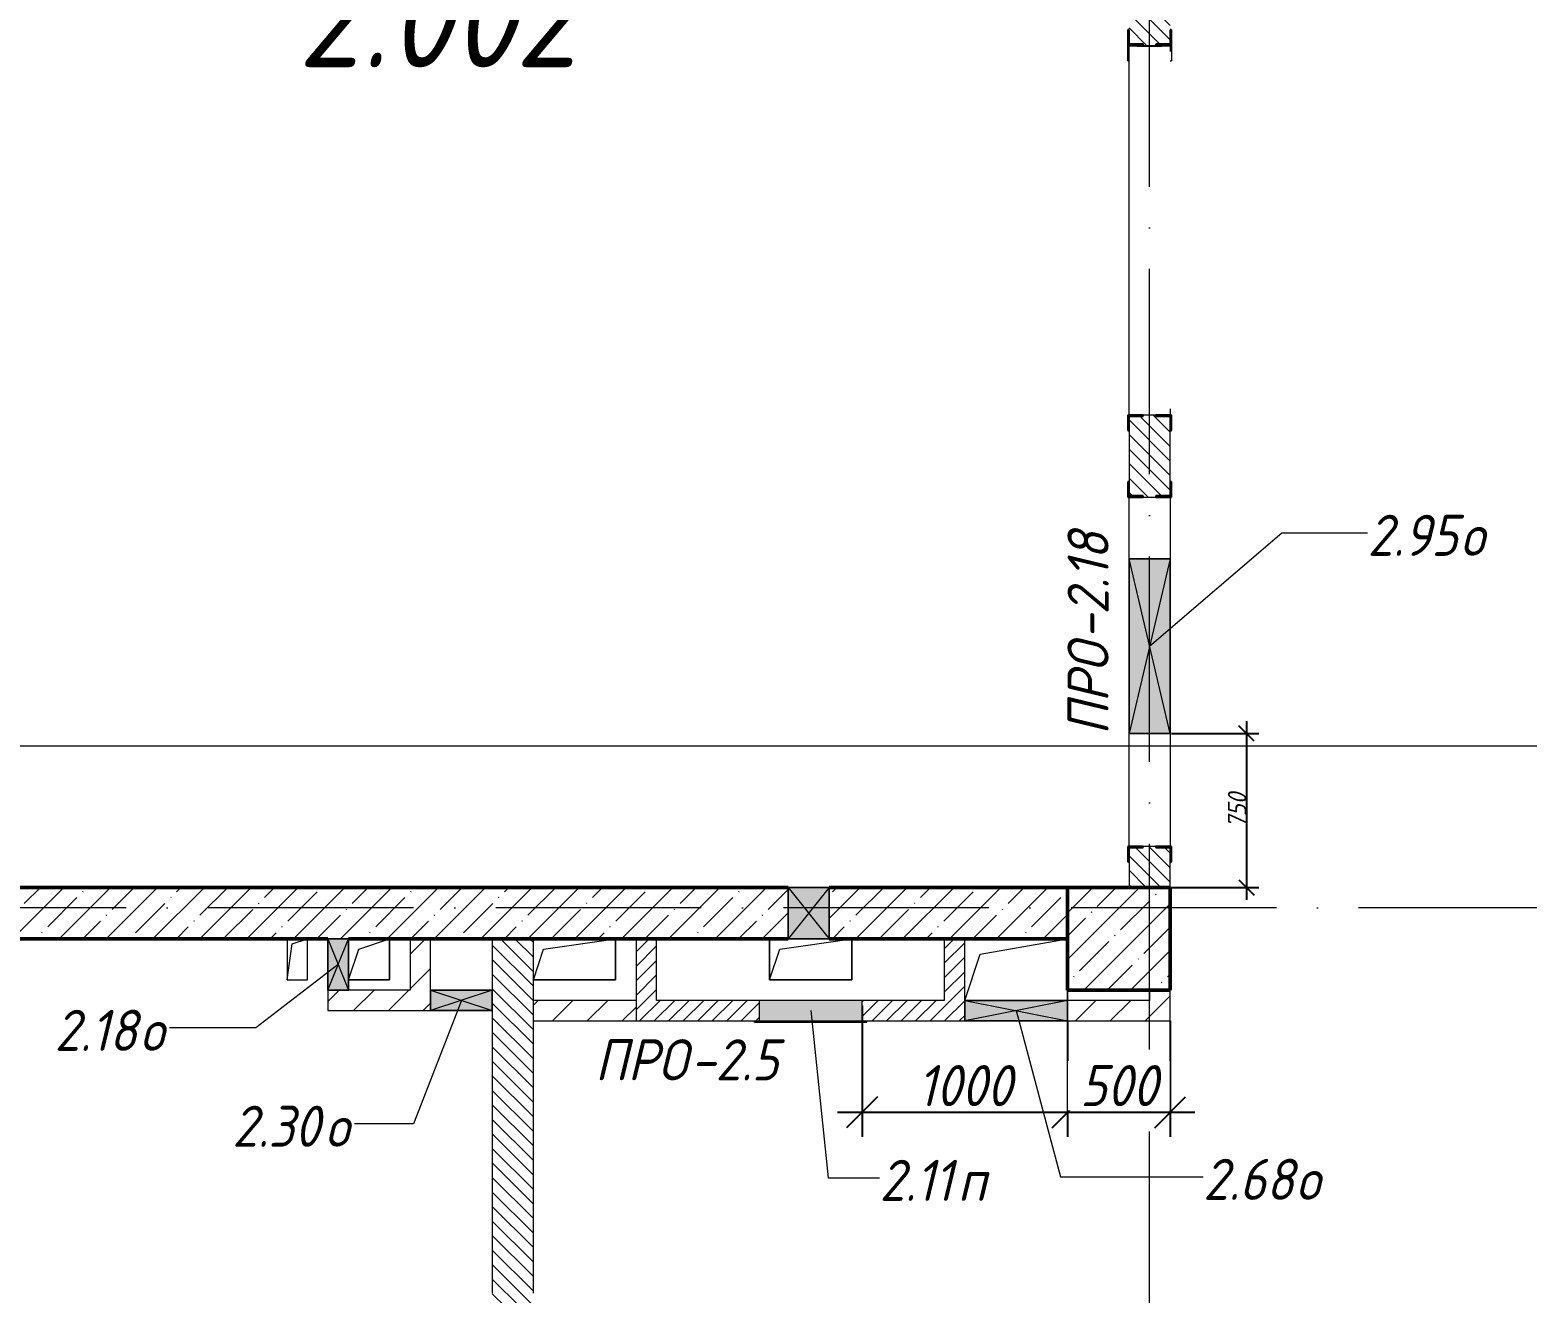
# Model space of a CAD drawing. Header units: millimetres. Extents: x -537608 to 253996, y -217170 to 186033.
# Drawn here: x -184648 to -177360, y 20330 to 26480 of the extents above; entities that cross this region are included whole.
import ezdxf

# ---------------------------------------------------------------- set-up
doc = ezdxf.new("R2010")
doc.units = ezdxf.units.MM
doc.linetypes.add('50_200_ШТРИХ_1Т_ш5_п1_п1_', pattern=[1400, 1000, -200, 0, -200])
for name, color, linetype, lineweight in [('A-____-____-DIMS', 7, 'Continuous', 9), ('A-DETL-GENF-OTLN', 7, 'Continuous', 9), ('A-FLOR-____-OTLN', 7, 'Continuous', 9), ('A-GENM-____-IDEN', 7, 'Continuous', 9), ('A-GENM-____-MCUT', 7, 'Continuous', 25), ('A-GENM-____-OTLN', 7, 'Continuous', 9), ('A-GENM-____-OTLN-1', 7, 'Continuous', 25), ('A-GLAZ-____-IDEN', 7, 'Continuous', 9), ('A-GLAZ-____-OTLN', 7, 'Continuous', 9), ('A-WALL-____-MCUT', 7, 'Continuous', 13), ('A-WALL-____-MCUT-2', 7, 'Continuous', 50), ('A-WALL-____-PATT-1', 7, 'Continuous', 9), ('A-WALL-FNSH-MCUT-1', 7, 'Continuous', 9), ('I-WALL-____-OTLN', 7, 'Continuous', 9), ('S-COLS-____-MCUT', 7, 'Continuous', 50), ('S-COLS-____-OTLN', 7, 'Continuous', 9), ('S-GRID-____-OTLN-1', 7, '50_200_ШТРИХ_1Т_ш5_п1_п1_', 9), ('Марки помещений', 7, 'Continuous', 9)]:
    doc.layers.add(name, color=color, linetype=linetype, lineweight=lineweight)
doc.layers.add('A-GLAZ-____-OTLN-1', color=7, linetype='Continuous', lineweight=9, true_color=0xc0c0c0)
doc.layers.add('G-____-____-SYMB-1', color=9, linetype='Continuous', lineweight=9, true_color=0x808080)
doc.styles.add('ISOCPEUR_I_11', font='isocpeui.ttf', dxfattribs={"width": 0.9, "height": 200})
doc.styles.add('ISOCPEUR_I_2', font='isocpeui.ttf', dxfattribs={"width": 0.9, "height": 140})
doc.styles.add('ISOCPEUR_I_7', font='isocpeui.ttf', dxfattribs={"width": 0.9, "height": 90})
doc.dimstyles.new('ISO-1_8_0_9К_СРЕДНИЙ_Кладочные_2', dxfattribs={"dimscale": 304.8, "dimtxt": 89.638306, "dimasz": 0.246063, "dimexe": 0.19685, "dimexo": 0, "dimgap": 0, "dimtad": 1, "dimdec": 3, "dimrnd": 0.001, "dimdsep": 46, "dimtxsty": 'ISOCPEUR_I_7', "dimblk1": 'OBLIQUE', "dimblk2": 'OBLIQUE', "dimsah": 1, "dimcen": 0.09, "dimdle": 0.19685, "dimazin": 0, "dimtfac": 1, "dimtdec": 4, "dimtix": 1, "dimtmove": 1, "dimatfit": 3, "dimfxl": 1, "dimtvp": 1, "dimtolj": 1, "dimtzin": 0, "dimarcsym": 2})
doc.dimstyles.new('ISO-2_0_0_9К_СРЕДНИЙ__непрозрачный_', dxfattribs={"dimscale": 304.8, "dimtxt": 199.196235, "dimasz": 0.492126, "dimexe": 0.393701, "dimexo": 0, "dimgap": 0.098425, "dimtad": 1, "dimdec": 0, "dimzin": 0, "dimdsep": 46, "dimtxsty": 'ISOCPEUR_I_11', "dimblk1": 'OBLIQUE', "dimblk2": 'OBLIQUE', "dimsah": 1, "dimcen": 0.09, "dimdle": 0.393701, "dimazin": 0, "dimtfac": 1, "dimtdec": 4, "dimtix": 1, "dimtmove": 0, "dimatfit": 3, "dimfxl": 1, "dimtvp": 1, "dimtfill": 1, "dimtolj": 1, "dimtzin": 0, "dimarcsym": 2})
pattern_1 = [(135, (-184647.673, -45376.493), (-35.35534, -35.35534), [])]
pattern_2 = [(45, (-184647.673, -45376.493), (-35.35534, 35.35534), [])]
pattern_3 = [(45, (-184647.67, -45376.49), (-84.85281, 84.85281), [])]

# ---------------------------------------------------------------- blocks, each defined once
blk = doc.blocks.new('Фахверк_СКБ_Уголок - 200_3960-28268576-АР1_План отверстий 2 этажа в осях 1-64_Ю-ЯЯ')
at = {"layer": 'A-GENM-____-MCUT'}
for p, q in [((200, 156), (125, 156)), ((125, 156), (125, 81)), ((131, 81), (131, 150)), ((131, 150), (200, 150)), ((200, 150), (200, 156)), ((125, 81), (131, 81)), ((131, 19), (125, 19)), ((125, 19), (125, -56)), ((131, -50), (131, 19)), ((125, -56), (200, -56)), ((200, -50), (131, -50)), ((200, -56), (200, -50))]:
    blk.add_line(p, q, dxfattribs=at)
blk = doc.blocks.new('BSC_Колонна _Прямоугольная - 500х500-V23-АР1_План отверстий 2 этажа в осях 1-64_Ю-ЯЯ')
at = {"layer": 'S-COLS-____-OTLN'}
h = blk.add_hatch(dxfattribs=at)
h.set_pattern_fill('FP_32', color=256, style=0, pattern_type=2)
h.set_pattern_definition([(45, (-5300, -67431.04), (-114.04925, 114.04925), []), (45, (-5185.95, -67431.04), (-114.04925, 114.04925), [201.613, -40.323, 3.353, -36.97])])
h.paths.add_polyline_path([(-250, -250), (250, -250), (250, 250), (-250, 250)], flags=0)
at = {"layer": 'S-COLS-____-MCUT'}
for p, q in [((250, 250), (-250, 250)), ((-250, 250), (-250, -250)), ((250, -250), (250, 250)), ((-250, -250), (250, -250))]:
    blk.add_line(p, q, dxfattribs=at)
blk = doc.blocks.new('Фахверк_СКБ_Уголок - 200_3960_зеркало-28268689-АР1_План отверстий 2 этажа в осях 1-64_Ю-ЯЯ')
at = {"layer": 'A-GENM-____-MCUT'}
for p, q in [((200, 156), (125, 156)), ((125, 156), (125, 81)), ((131, 81), (131, 150)), ((131, 150), (200, 150)), ((200, 150), (200, 156)), ((125, 81), (131, 81)), ((131, 19), (125, 19)), ((125, 19), (125, -56)), ((131, -50), (131, 19)), ((125, -56), (200, -56)), ((200, -50), (131, -50)), ((200, -56), (200, -50))]:
    blk.add_line(p, q, dxfattribs=at)
blk = doc.blocks.new('154_Стойка_СКБ_Уголок - СМ-2480_200-28346303-АР1_План отверстий 2 этажа в осях 1-64_Ю-ЯЯ')
at = {"layer": 'A-GENM-____-MCUT'}
for p, q in [((125, 156), (125, 81)), ((200, 156), (125, 156)), ((131, 81), (131, 150)), ((131, 150), (200, 150)), ((200, 150), (200, 156)), ((125, 81), (131, 81)), ((131, 19), (125, 19)), ((125, 19), (125, -56)), ((131, -50), (131, 19)), ((125, -56), (200, -56)), ((200, -50), (131, -50)), ((200, -56), (200, -50))]:
    blk.add_line(p, q, dxfattribs=at)
blk = doc.blocks.new('Стойка_Влож_Полоса боковая - Полоса-V150-АР1_План отверстий 2 этажа в осях 1-64_Ю-ЯЯ')
at = {"layer": 'A-GENM-____-OTLN'}
for p, q in [((-5, 60), (0, 60)), ((-5, -60), (-5, 60)), ((0, 31), (0, -31)), ((0, -60), (-5, -60))]:
    blk.add_line(p, q, dxfattribs=at)
blk = doc.blocks.new('Стойка_Влож_Уголок_Опорный - Уголок-28213941-АР1_План отверстий 2 этажа в осях 1-64_Ю-ЯЯ')
at = {"layer": 'A-GENM-____-OTLN'}
for p, q in [((-212, -6), (-212, 0)), ((0, 0), (0, -6)), ((-212, -75), (-212, -6)), ((-212, -6), (-206, -6)), ((-6, -6), (0, -6)), ((0, -6), (0, -75)), ((-212, -75), (-206, -75)), ((-6, -75), (0, -75))]:
    blk.add_line(p, q, dxfattribs=at)
blk = doc.blocks.new('AR_Отверстие прямоугольное _в плите_ - AR_Отверстие прямоугольное _в плите_-V166-АР1_План отверстий 2 этажа в осях 1-64_Ю-ЯЯ')
at = {"layer": 'A-GENM-____-OTLN'}
for p, q in [((-50, 100), (-50, -100)), ((-50, -100), (-25, 75)), ((-25, 75), (50, 100)), ((50, -100), (50, 100)), ((-50, -100), (50, -100))]:
    blk.add_line(p, q, dxfattribs=at)
blk = doc.blocks.new('AR_Отверстие прямоугольное _в плите_ - AR_Отверстие прямоугольное _в плите_-V187-АР1_План отверстий 2 этажа в осях 1-64_Ю-ЯЯ')
at = {"layer": 'A-GENM-____-OTLN'}
for p, q in [((250, 150), (-250, 150)), ((-175, 75), (250, 150)), ((-249.9, -149.7), (-175, 75)), ((250, -149.7), (250, -99.7))]:
    blk.add_line(p, q, dxfattribs=at)
blk = doc.blocks.new('AR_Отверстие прямоугольное _в плите_ - AR_Отверстие прямоугольное _в плите_-V192-АР1_План отверстий 2 этажа в осях 1-64_Ю-ЯЯ')
at = {"layer": 'A-GENM-____-OTLN'}
for p, q in [((-50, 50), (100, 100)), ((100, -100), (100, 100)), ((-100, -100), (-50, 50)), ((-100, -100), (100, -100))]:
    blk.add_line(p, q, dxfattribs=at)
blk = doc.blocks.new('AR_Отверстие прямоугольное _в плите_ - AR_Отверстие прямоугольное _в плите_-30459223-АР1_План отверстий 2 этажа в осях 1-64_Ю-ЯЯ')
at = {"layer": 'A-GENM-____-OTLN'}
for p, q in [((-150, 50), (200, 100)), ((200, -100), (200, 100)), ((-200, -100), (-150, 50)), ((-200, -100), (200, -100))]:
    blk.add_line(p, q, dxfattribs=at)
blk = doc.blocks.new('AR_Отверстие прямоугольное _в плите_ - AR_Отверстие прямоугольное _в плите_-V202-АР1_План отверстий 2 этажа в осях 1-64_Ю-ЯЯ')
at = {"layer": 'A-GENM-____-OTLN'}
for p, q in [((-200, 100), (-200, -100)), ((-150, 50), (200, 100)), ((200, -100), (200, 100)), ((-200, -100), (-150, 50)), ((-200, -100), (200, -100))]:
    blk.add_line(p, q, dxfattribs=at)
blk = doc.blocks.new('AR_Отверстие прямоугольное _в стене_ - AR_Отверстие прямоугольное _в стене__ВК-32405659-АР1_План отверстий 2 этажа в осях 1-64_Ю-ЯЯ')
at = {"layer": 'A-GLAZ-____-OTLN-1'}
blk.add_hatch(color=256, dxfattribs=at).paths.add_polyline_path([(100, -125), (100, 125), (-100, 125), (-100, -125)], flags=0)
at = {"layer": 'A-DETL-GENF-OTLN'}
for p, q in [((-100, -125), (-100, 125)), ((-100, 125), (100, 125)), ((100, 125), (-100, -125)), ((-100, 125), (100, -125)), ((100, 125), (-100, 125)), ((-100, 125), (-100, -125)), ((100, 125), (100, -125)), ((100, -125), (100, 125)), ((100, -125), (-100, -125)), ((-100, -125), (100, -125))]:
    blk.add_line(p, q, dxfattribs=at)
blk = doc.blocks.new('AR_Отверстие Ниша - Лючок-32406216-АР1_План отверстий 2 этажа в осях 1-64_Ю-ЯЯ')
at = {"layer": 'A-GLAZ-____-OTLN'}
blk.add_hatch(color=256, dxfattribs=at).paths.add_polyline_path([(250, -50), (250, 50), (-250, 50), (-250, -50)], flags=0)
for p, q in [((250, 50), (-250, 50)), ((-250, 50), (-250, -50)), ((250, -50), (250, 50)), ((-250, -50), (250, -50))]:
    blk.add_line(p, q, dxfattribs=at)
blk = doc.blocks.new('Л_Общий_Лючок - Лючок-29683801-АР1_План отверстий 2 этажа в осях 1-64_Ю-ЯЯ')
at = {"layer": 'A-GLAZ-____-OTLN-1'}
blk.add_hatch(color=256, dxfattribs=at).paths.add_polyline_path([(-24, 0), (524, 0), (524, 6), (-24, 6)], flags=0)
at = {"layer": 'A-GLAZ-____-OTLN'}
for p, q in [((524, 6), (-24, 6)), ((-24, 6), (-24, 0)), ((524, 6), (524, 0))]:
    blk.add_line(p, q, dxfattribs=at)
blk = doc.blocks.new('AR_Отверстие прямоугольное _в стене__БезПР - AR_Отверстие прямоугольное _в стене__БезПР-36788609-АР1_План отверстий 2 этажа в осях 1-64_Ю-ЯЯ')
at = {"layer": 'A-GLAZ-____-OTLN'}
blk.add_hatch(color=256, dxfattribs=at).paths.add_polyline_path([(-125, -50), (125, -50), (125, 50), (-125, 50)], flags=0)
at = {"layer": 'A-DETL-GENF-OTLN'}
for p, q in [((-125, -50), (-125, 50)), ((-125, 50), (125, 50)), ((125, 50), (-125, -50)), ((-125, 50), (125, -50)), ((125, 50), (-125, 50)), ((-125, 50), (-125, -50)), ((125, 50), (125, -50)), ((125, -50), (125, 50)), ((125, -50), (-125, -50)), ((-125, -50), (125, -50))]:
    blk.add_line(p, q, dxfattribs=at)
blk = doc.blocks.new('AR_Отверстие прямоугольное _в стене__БезПР - AR_Отверстие прямоугольное _в стене__БезПР-36428157-АР1_План отверстий 2 этажа в осях 1-64_Ю-ЯЯ')
at = {"layer": 'A-GLAZ-____-OTLN'}
blk.add_hatch(color=256, dxfattribs=at).paths.add_polyline_path([(150, -50), (150, 50), (-150, 50), (-150, -50)], flags=0)
at = {"layer": 'A-DETL-GENF-OTLN'}
for p, q in [((-150, -50), (-150, 50)), ((-150, 50), (150, 50)), ((150, 50), (-150, -50)), ((-150, 50), (150, -50)), ((150, 50), (-150, 50)), ((-150, 50), (-150, -50)), ((150, 50), (150, -50)), ((150, -50), (150, 50)), ((150, -50), (-150, -50)), ((-150, -50), (150, -50))]:
    blk.add_line(p, q, dxfattribs=at)
at = {"layer": 'A-GLAZ-____-OTLN'}
blk.add_line((150, 50), (-150, 50), dxfattribs=at)
blk = doc.blocks.new('AR_Отверстие прямоугольное _в стене_ - AR_Отверстие прямоугольное _в стене__ОВ-36798040-АР1_План отверстий 2 этажа в осях 1-64_Ю-ЯЯ')
at = {"layer": 'A-GLAZ-____-OTLN'}
blk.add_hatch(color=256, dxfattribs=at).paths.add_polyline_path([(425, -100), (425, 100), (-425, 100), (-425, -100)], flags=0)
at = {"layer": 'A-DETL-GENF-OTLN'}
for p, q in [((-425, -100), (-425, 100)), ((-425, 100), (425, 100)), ((425, 100), (-425, -100)), ((-425, 100), (425, -100)), ((425, 100), (-425, 100)), ((-425, 100), (-425, -100)), ((425, 100), (425, -100)), ((425, -100), (425, 100)), ((425, -100), (-425, -100)), ((-425, -100), (425, -100))]:
    blk.add_line(p, q, dxfattribs=at)
blk = doc.blocks.new('AR_Отверстие прямоугольное _в стене__БезПР - AR_Отверстие прямоугольное _в стене__БезПР-36788837-АР1_План отверстий 2 этажа в осях 1-64_Ю-ЯЯ')
at = {"layer": 'A-GLAZ-____-OTLN'}
blk.add_hatch(color=256, dxfattribs=at).paths.add_polyline_path([(250, -50), (250, 50), (-250, 50), (-250, -50)], flags=0)
at = {"layer": 'A-DETL-GENF-OTLN'}
for p, q in [((-250, -50), (-250, 50)), ((-250, 50), (250, 50)), ((250, 50), (-250, -50)), ((-250, 50), (250, -50)), ((250, 50), (-250, 50)), ((-250, 50), (-250, -50)), ((250, 50), (250, -50)), ((250, -50), (250, 50)), ((250, -50), (-250, -50)), ((-250, -50), (250, -50))]:
    blk.add_line(p, q, dxfattribs=at)
at = {"layer": 'A-GLAZ-____-OTLN'}
blk.add_line((250, 50), (-250, 50), dxfattribs=at)
blk = doc.blocks.new('_Oblique')
at = {"color": 0, "linetype": 'ByBlock', "lineweight": -2}
blk.add_line((-0.5, -0.5), (0.5, 0.5), dxfattribs=at)
blk = doc.blocks.new('*D2318')
at = {"layer": 'A-____-____-DIMS', "color": 0, "lineweight": -2, "transparency": 16777216}
for p, q in [((-180597.7, 21729.2), (-180597.7, 21089.7)), ((-179597.7, 21654.5), (-179597.7, 21089.7)), ((-180717.7, 21209.7), (-179477.7, 21209.7))]:
    blk.add_line(p, q, dxfattribs=at)
at = {"layer": 'Defpoints', "color": 0, "transparency": 16777216}
for p in [(-180597.7, 21729.2), (-179597.7, 21654.5), (-179597.7, 21209.7)]:
    blk.add_point(p, dxfattribs=at)
at = {"layer": 'A-____-____-DIMS', "color": 0, "lineweight": -2, "transparency": 16777216, "xscale": 150, "yscale": 150, "zscale": 150, "rotation": 180}
blk.add_blockref('_Oblique', (-180597.7, 21209.7), dxfattribs=at)
at = {"layer": 'A-____-____-DIMS', "color": 0, "lineweight": -2, "transparency": 16777216, "xscale": 150, "yscale": 150, "zscale": 150}
blk.add_blockref('_Oblique', (-179597.7, 21209.7), dxfattribs=at)
at = {"layer": 'A-____-____-DIMS', "color": 0, "transparency": 16777216, "insert": (-180097.7, 21339.7), "char_height": 200, "width": 560.814, "attachment_point": 5, "style": 'ISOCPEUR_I_11', "bg_fill": 3, "box_fill_scale": 1.1, "bg_fill_color": 256, "bg_fill_true_color": 13158600, "bg_fill_transparency": 0}
blk.add_mtext('\\A1;1000', dxfattribs=at)
blk = doc.blocks.new('*D2319')
at = {"layer": 'A-____-____-DIMS', "color": 0, "lineweight": -2, "transparency": 16777216}
for p, q in [((-179597.7, 21654.5), (-179597.7, 21089.7)), ((-179097.7, 21654.5), (-179097.7, 21089.7)), ((-179717.7, 21209.7), (-178977.7, 21209.7))]:
    blk.add_line(p, q, dxfattribs=at)
at = {"layer": 'Defpoints', "color": 0, "transparency": 16777216}
for p in [(-179597.7, 21654.5), (-179097.7, 21654.5)]:
    blk.add_point(p, dxfattribs=at)
at = {"layer": 'A-____-____-DIMS', "color": 0, "lineweight": -2, "transparency": 16777216, "xscale": 150, "yscale": 150, "zscale": 150, "rotation": 180}
blk.add_blockref('_Oblique', (-179597.7, 21209.7), dxfattribs=at)
at = {"layer": 'A-____-____-DIMS', "color": 0, "lineweight": -2, "transparency": 16777216, "xscale": 150, "yscale": 150, "zscale": 150}
blk.add_blockref('_Oblique', (-179097.7, 21209.7), dxfattribs=at)
at = {"layer": 'A-____-____-DIMS', "color": 0, "transparency": 16777216, "insert": (-179347.7, 21339.7), "char_height": 200, "width": 455.087, "attachment_point": 5, "style": 'ISOCPEUR_I_11', "bg_fill": 3, "box_fill_scale": 1.1, "bg_fill_color": 256, "bg_fill_true_color": 13158600, "bg_fill_transparency": 0}
blk.add_mtext('\\A1;500', dxfattribs=at)
at = {"layer": 'Defpoints', "color": 0, "transparency": 16777216}
blk.add_point((-179097.7, 21209.7), dxfattribs=at)
blk = doc.blocks.new('*D2356')
at = {"layer": 'A-____-____-DIMS', "color": 0, "lineweight": -2, "transparency": 16777216}
for p, q in [((-178725.8, 23114.5), (-178725.8, 22244.5)), ((-179091.7, 23054.5), (-178665.8, 23054.5)), ((-179097.7, 22304.5), (-178665.8, 22304.5))]:
    blk.add_line(p, q, dxfattribs=at)
at = {"layer": 'Defpoints', "color": 0, "transparency": 16777216}
for p in [(-179091.7, 23054.5), (-179097.7, 22304.5), (-178725.8, 22304.5)]:
    blk.add_point(p, dxfattribs=at)
at = {"layer": 'A-____-____-DIMS', "color": 0, "lineweight": -2, "transparency": 16777216, "xscale": 75, "yscale": 75, "zscale": 75}
for p, rotation in [((-178725.8, 23054.5), 90), ((-178725.8, 22304.5), 270)]:
    blk.add_blockref('_Oblique', p, dxfattribs=dict(at, rotation=rotation))
at = {"layer": 'A-____-____-DIMS', "color": 0, "transparency": 16777216, "insert": (-178771.4, 22679.5), "char_height": 90, "width": 409.578, "attachment_point": 5, "rotation": 90, "style": 'ISOCPEUR_I_7'}
blk.add_mtext('\\A1;750', dxfattribs=at)

msp = doc.modelspace()

# ---------------------------------------------------------------- hatches: boundary and pattern name
at = {"layer": 'A-WALL-____-PATT-1'}
h = msp.add_hatch(dxfattribs=at)
h.set_pattern_fill('FP_6', color=256, style=0, pattern_type=2)
h.set_pattern_definition(pattern_1)
h.paths.add_polyline_path([(-179097.6725, 22304.5485), (-179097.6725, 22498.5485), (-179166.6725, 22498.5485), (-179166.6725, 22504.5485), (-179228.6725, 22504.5485), (-179228.6725, 22498.5485), (-179297.6725, 22498.5485), (-179297.6725, 22304.5485), (-179103.6725, 22304.5485)], flags=0)
h.paths.add_polyline_path([(-179228.6725, 24204.5485), (-179166.6725, 24204.5485), (-179166.6725, 24210.5485), (-179097.6725, 24210.5485), (-179097.6725, 24598.5485), (-179166.6725, 24598.5485), (-179166.6725, 24604.5485), (-179228.6725, 24604.5485), (-179228.6725, 24598.5485), (-179297.6725, 24598.5485), (-179297.6725, 24210.5485), (-179228.6725, 24210.5485)], flags=0)
h.paths.add_polyline_path([(-179166.6725, 26404.5485), (-179166.6725, 26410.5485), (-179097.6725, 26410.5485), (-179097.6725, 27654.5485), (-179297.6725, 27654.5485), (-179297.6725, 26410.5485), (-179228.6725, 26410.5485), (-179228.6725, 26404.5485)], flags=0)
h = msp.add_hatch(dxfattribs=at)
h.set_pattern_fill('FP_13', color=256, style=0, pattern_type=2)
h.set_pattern_definition([(45, (-184647.67, -45376.5), (-114.04925, 114.04925), []), (45, (-184533.62, -45376.5), (-114.04925, 114.04925), [201.612, -40.322, 3.353, -36.97])])
h.paths.add_polyline_path([(-179597.6725, 22054.5485), (-179597.6725, 22304.5485), (-180757.6725, 22304.5485), (-180757.6725, 22054.5485)], flags=0)
h.paths.add_polyline_path([(-180957.6725, 22054.5485), (-180957.6725, 22304.5485), (-186597.6725, 22304.5485), (-186597.6725, 22054.5485), (-181127.8523, 22054.5485)], flags=0)
h = msp.add_hatch(dxfattribs=at)
h.set_pattern_fill('FP_4', color=256, style=0, pattern_type=2)
h.set_pattern_definition(pattern_3)
h.paths.add_polyline_path([(-182697.6725, 21804.5485), (-182697.6725, 22054.5485), (-182797.6725, 22054.5485), (-182797.6725, 21804.5485)], flags=0)
h = msp.add_hatch(dxfattribs=at)
h.set_pattern_fill('FP_6', color=256, style=0, pattern_type=2)
h.set_pattern_definition(pattern_1)
h.paths.add_polyline_path([(-182197.6725, 16654.5485), (-182197.6725, 19098.5485), (-182266.6725, 19098.5485), (-182266.6725, 19104.5485), (-182328.6725, 19104.5485), (-182328.6725, 19098.5485), (-182397.6725, 19098.5485), (-182397.6725, 16654.5485)], flags=0)
h.paths.add_polyline_path([(-182266.6725, 20254.5485), (-182266.6725, 20260.5485), (-182197.6725, 20260.5485), (-182197.6725, 22054.5485), (-182397.6725, 22054.5485), (-182397.6725, 20260.5485), (-182328.6725, 20260.5485), (-182328.6725, 20254.5485)], flags=0)
h = msp.add_hatch(dxfattribs=at)
h.set_pattern_fill('FP_5', color=256, style=0, pattern_type=2)
h.set_pattern_definition(pattern_2)
h.paths.add_polyline_path([(-181597.6725, 21754.5485), (-181597.6725, 22054.5485), (-181697.6725, 22054.5485), (-181697.6725, 21754.5485)], flags=0)
h = msp.add_hatch(dxfattribs=at)
h.set_pattern_fill('FP_5', color=256, style=0, pattern_type=2)
h.set_pattern_definition(pattern_2)
h.paths.add_polyline_path([(-180097.6725, 21754.5485), (-180097.6725, 22054.5485), (-180197.6725, 22054.5485), (-180197.6725, 21754.5485)], flags=0)
h = msp.add_hatch(dxfattribs=at)
h.set_pattern_fill('FP_4', color=256, style=0, pattern_type=2)
h.set_pattern_definition(pattern_3)
h.paths.add_polyline_path([(-183097.6725, 21704.5485), (-183097.6725, 21804.5485), (-183197.6725, 21804.5485), (-183197.6725, 21704.5485)], flags=0)
h = msp.add_hatch(dxfattribs=at)
h.set_pattern_fill('FP_4', color=256, style=0, pattern_type=2)
h.set_pattern_definition(pattern_3)
h.paths.add_polyline_path([(-182697.6725, 21704.5485), (-182697.6725, 21804.5485), (-183097.6725, 21804.5485), (-183097.6725, 21704.5485), (-182895.353, 21704.5485)], flags=0)
h = msp.add_hatch(dxfattribs=at)
h.set_pattern_fill('FP_4', color=256, style=0, pattern_type=2)
h.set_pattern_definition(pattern_3)
h.paths.add_polyline_path([(-179097.6725, 21654.5485), (-179097.6725, 21804.5485), (-179197.6725, 21804.5485), (-179197.6725, 21654.5485)], flags=0)
h = msp.add_hatch(dxfattribs=at)
h.set_pattern_fill('FP_4', color=256, style=0, pattern_type=2)
h.set_pattern_definition(pattern_3)
h.paths.add_polyline_path([(-181697.6725, 21654.5485), (-181697.6725, 21754.5485), (-182197.6725, 21754.5485), (-182197.6725, 21654.5485)], flags=0)
h = msp.add_hatch(dxfattribs=at)
h.set_pattern_fill('FP_5', color=256, style=0, pattern_type=2)
h.set_pattern_definition(pattern_2)
h.paths.add_polyline_path([(-181127.8523, 21654.5485), (-181097.6725, 21654.5485), (-181097.6725, 21754.5485), (-181697.6725, 21754.5485), (-181697.6725, 21654.5485)], flags=0)
h.paths.add_polyline_path([(-180597.6725, 21654.5485), (-180097.6725, 21654.5485), (-180097.6725, 21754.5485), (-180597.6725, 21754.5485), (-180597.6725, 21687.8818)], flags=0)
h = msp.add_hatch(dxfattribs=at)
h.set_pattern_fill('FP_4', color=256, style=0, pattern_type=2)
h.set_pattern_definition(pattern_3)
h.paths.add_polyline_path([(-179597.6725, 21654.5485), (-179197.6725, 21654.5485), (-179197.6725, 21754.5485), (-179597.6725, 21754.5485)], flags=0)

# ---------------------------------------------------------------- linework, layer by layer
at = {"layer": 'A-FLOR-____-OTLN'}
for p, q in [((-182897.6725, 22054.5485), (-182897.6725, 21854.5485)), ((-181797.6725, 22054.5485), (-181797.6725, 21854.5485)), ((-181047.6725, 21854.5485), (-181047.6725, 22054.5485)), ((-180647.6725, 22054.5485), (-180647.6725, 21854.5485)), ((-180097.6725, 22054.201), (-179597.6725, 22054.201)), ((-182897.6725, 21854.5485), (-183097.6725, 21854.5485)), ((-181797.6725, 21854.5485), (-182197.6725, 21854.5485)), ((-180647.6725, 21854.5485), (-181047.6725, 21854.5485)), ((-179597.6725, 21804.5485), (-179597.6725, 21754.5485))]:
    msp.add_line(p, q, dxfattribs=at)
at = {"layer": 'A-GLAZ-____-IDEN'}
for p, q in [((-179197.6725, 23479.5485), (-178553.9077, 24031.3201)), ((-178553.9077, 24031.3201), (-178136.493, 24031.3201)), ((-183147.6725, 21929.5485), (-183548.4325, 21621.0435)), ((-182547.6725, 21754.5485), (-182780.8356, 21154.0923)), ((-180847.6725, 21704.5485), (-180762.4284, 20890.7669)), ((-183548.4325, 21621.0435), (-183969.2996, 21621.0435)), ((-182780.8356, 21154.0923), (-183068.0555, 21154.0923)), ((-180762.4284, 20890.7669), (-180512.482, 20890.7669)), ((-179630.7748, 20895.665), (-178937.0872, 20895.665))]:
    msp.add_line(p, q, dxfattribs=at)
at = {"layer": 'A-WALL-____-MCUT'}
for p, q in [((-179166.6725, 24604.5485), (-179228.6725, 24604.5485)), ((-179297.6725, 24529.5485), (-179297.6725, 24279.5485)), ((-179097.6725, 24279.5485), (-179097.6725, 24529.5485)), ((-179228.6725, 24204.5485), (-179166.6725, 24204.5485)), ((-179166.6725, 22504.5485), (-179228.6725, 22504.5485)), ((-179297.6725, 22429.5485), (-179297.6725, 22304.5485)), ((-179097.6725, 22304.5485), (-179097.6725, 22429.5485)), ((-182397.6725, 22054.5485), (-182397.6725, 21804.5485)), ((-182197.6725, 20329.5485), (-182197.6725, 22054.5485)), ((-182397.6725, 21704.5485), (-182397.6725, 20329.5485))]:
    msp.add_line(p, q, dxfattribs=at)
at = {"layer": 'A-WALL-____-MCUT-2'}
for p, q in [((-180957.6725, 22304.5485), (-186597.6725, 22304.5485)), ((-179597.6725, 22304.5485), (-180757.6725, 22304.5485)), ((-186597.6725, 22054.5485), (-183197.6725, 22054.5485)), ((-183097.6725, 22054.5485), (-180957.6725, 22054.5485)), ((-180757.6725, 22054.5485), (-179597.6725, 22054.5485))]:
    msp.add_line(p, q, dxfattribs=at)
at = {"layer": 'A-WALL-FNSH-MCUT-1'}
for p, q in [((-182797.6725, 22054.5485), (-182797.6725, 21804.5485)), ((-182697.6725, 21804.5485), (-182697.6725, 22054.5485)), ((-181697.6725, 22054.5485), (-181697.6725, 21654.5485)), ((-181597.6725, 21754.5485), (-181597.6725, 22054.5485)), ((-180197.6725, 22054.5485), (-180197.6725, 21754.5485)), ((-180097.6725, 21754.5485), (-180097.6725, 22054.5485)), ((-183197.6725, 21804.5485), (-183197.6725, 21704.5485)), ((-182797.6725, 21804.5485), (-183097.6725, 21804.5485)), ((-179197.6725, 21804.5485), (-179197.6725, 21754.5485)), ((-179097.6725, 21654.5485), (-179097.6725, 21804.5485)), ((-181697.6725, 21754.5485), (-182197.6725, 21754.5485)), ((-181097.6725, 21754.5485), (-181597.6725, 21754.5485)), ((-180197.6725, 21754.5485), (-180597.6725, 21754.5485)), ((-179197.6725, 21754.5485), (-179597.6725, 21754.5485)), ((-183197.6725, 21704.5485), (-182697.6725, 21704.5485)), ((-182197.6725, 21654.5485), (-181097.6725, 21654.5485)), ((-180597.6725, 21654.5485), (-180097.6725, 21654.5485)), ((-179597.6725, 21654.5485), (-179097.6725, 21654.5485))]:
    msp.add_line(p, q, dxfattribs=at)
at = {"layer": 'G-____-____-SYMB-1'}
msp.add_line((-189458.2089, 22994.5485), (-79977.4815, 22994.5485), dxfattribs=at)
at = {"layer": 'I-WALL-____-OTLN'}
for p, q in [((-179297.6725, 24604.5485), (-179297.6725, 26404.5485)), ((-179097.6725, 26404.5485), (-179097.6725, 26374.5485)), ((-179097.6725, 24634.5485), (-179097.6725, 24604.5485)), ((-179297.6725, 23904.5485), (-179297.6725, 24204.5485)), ((-179097.6725, 24204.5485), (-179097.6725, 23904.5485)), ((-179297.6725, 22504.5485), (-179297.6725, 23054.5485)), ((-179097.6725, 23054.5485), (-179097.6725, 22504.5485))]:
    msp.add_line(p, q, dxfattribs=at)
at = {"layer": 'S-GRID-____-OTLN-1'}
for p, q in [((-179197.6725, 7515.0943), (-179197.6725, 45516.3579)), ((-80573.2659, 22204.5485), (-189316.4427, 22204.5485))]:
    msp.add_line(p, q, dxfattribs=at)

# ---------------------------------------------------------------- block references
at = {"layer": 'A-GENM-____-OTLN'}
for name, p in [('Стойка_Влож_Уголок_Опорный - Уголок-28213941-АР1_План отверстий 2 этажа в осях 1-64_Ю-ЯЯ', (-179091.6725, 26404.5485)), ('AR_Отверстие прямоугольное _в плите_ - AR_Отверстие прямоугольное _в плите_-V166-АР1_План отверстий 2 этажа в осях 1-64_Ю-ЯЯ', (-183346.5873, 21954.5485)), ('AR_Отверстие прямоугольное _в плите_ - AR_Отверстие прямоугольное _в плите_-V192-АР1_План отверстий 2 этажа в осях 1-64_Ю-ЯЯ', (-182997.6725, 21954.5485)), ('AR_Отверстие прямоугольное _в плите_ - AR_Отверстие прямоугольное _в плите_-30459223-АР1_План отверстий 2 этажа в осях 1-64_Ю-ЯЯ', (-181997.6725, 21954.5485)), ('AR_Отверстие прямоугольное _в плите_ - AR_Отверстие прямоугольное _в плите_-V202-АР1_План отверстий 2 этажа в осях 1-64_Ю-ЯЯ', (-180847.6725, 21954.5485)), ('AR_Отверстие прямоугольное _в плите_ - AR_Отверстие прямоугольное _в плите_-V187-АР1_План отверстий 2 этажа в осях 1-64_Ю-ЯЯ', (-179847.6725, 21904.201))]:
    msp.add_blockref(name, p, dxfattribs=at)
at = {"layer": 'A-GENM-____-OTLN', "rotation": 89.99999999999993}
msp.add_blockref('Стойка_Влож_Полоса боковая - Полоса-V150-АР1_План отверстий 2 этажа в осях 1-64_Ю-ЯЯ', (-179197.6725, 26404.5485), dxfattribs=at)
at = {"layer": 'A-GENM-____-OTLN-1'}
for name, p, rotation in [('154_Стойка_СКБ_Уголок - СМ-2480_200-28346303-АР1_План отверстий 2 этажа в осях 1-64_Ю-ЯЯ', (-179147.6725, 26279.5485), 89.99999999999991), ('Фахверк_СКБ_Уголок - 200_3960_зеркало-28268689-АР1_План отверстий 2 этажа в осях 1-64_Ю-ЯЯ', (-179247.6725, 24729.5485), 269.9999999999999), ('Фахверк_СКБ_Уголок - 200_3960-28268576-АР1_План отверстий 2 этажа в осях 1-64_Ю-ЯЯ', (-179147.6725, 24079.5485), 89.99999999999991), ('Фахверк_СКБ_Уголок - 200_3960_зеркало-28268689-АР1_План отверстий 2 этажа в осях 1-64_Ю-ЯЯ', (-179247.6725, 22629.5485), 269.9999999999999)]:
    msp.add_blockref(name, p, dxfattribs=dict(at, rotation=rotation))
at = {"layer": 'A-GLAZ-____-OTLN'}
for name, p, rotation in [('AR_Отверстие прямоугольное _в стене_ - AR_Отверстие прямоугольное _в стене__ОВ-36798040-АР1_План отверстий 2 этажа в осях 1-64_Ю-ЯЯ', (-179197.6725, 23479.5485), 269.9999999999999), ('AR_Отверстие прямоугольное _в стене__БезПР - AR_Отверстие прямоугольное _в стене__БезПР-36788609-АР1_План отверстий 2 этажа в осях 1-64_Ю-ЯЯ', (-183147.6725, 21929.5485), 89.9999999999999), ('Л_Общий_Лючок - Лючок-29683801-АР1_План отверстий 2 этажа в осях 1-64_Ю-ЯЯ', (-180597.6725, 21654.5485), 180)]:
    msp.add_blockref(name, p, dxfattribs=dict(at, rotation=rotation))
for name, p in [('AR_Отверстие прямоугольное _в стене_ - AR_Отверстие прямоугольное _в стене__ВК-32405659-АР1_План отверстий 2 этажа в осях 1-64_Ю-ЯЯ', (-180857.6725, 22179.5485)), ('AR_Отверстие прямоугольное _в стене__БезПР - AR_Отверстие прямоугольное _в стене__БезПР-36428157-АР1_План отверстий 2 этажа в осях 1-64_Ю-ЯЯ', (-182547.6725, 21754.5485)), ('AR_Отверстие Ниша - Лючок-32406216-АР1_План отверстий 2 этажа в осях 1-64_Ю-ЯЯ', (-180847.6725, 21704.5485)), ('AR_Отверстие прямоугольное _в стене__БезПР - AR_Отверстие прямоугольное _в стене__БезПР-36788837-АР1_План отверстий 2 этажа в осях 1-64_Ю-ЯЯ', (-179847.6725, 21704.5485))]:
    msp.add_blockref(name, p, dxfattribs=at)
at = {"layer": 'S-COLS-____-OTLN'}
msp.add_blockref('BSC_Колонна _Прямоугольная - 500х500-V23-АР1_План отверстий 2 этажа в осях 1-64_Ю-ЯЯ', (-179347.6725, 22054.5485), dxfattribs=at)

# ---------------------------------------------------------------- texts
at = {"layer": 'A-GENM-____-IDEN', "char_height": 200, "attachment_point": 1, "rotation": 90, "style": 'ISOCPEUR_I_11'}
for s, insert, width in [('-2.18', (-179597.1079, 23510.9696), 663.79725), ('ПРО', (-179597.1079, 23046.6259), 562.784625)]:
    msp.add_mtext(s, dxfattribs=dict(at, insert=insert, width=width))
at = {"layer": 'A-GENM-____-IDEN', "char_height": 200, "attachment_point": 1, "style": 'ISOCPEUR_I_11'}
for s, insert, width in [('ПРО', (-181897.5792, 21565.1545), 562.784625), ('-2.5', (-181433.2354, 21565.1545), 548.35425)]:
    msp.add_mtext(s, dxfattribs=dict(at, insert=insert, width=width))
at = {"layer": 'A-GLAZ-____-IDEN', "char_height": 200, "attachment_point": 1, "style": 'ISOCPEUR_I_11'}
for s, insert, width in [('2.95', (-178136.493, 24118.9347), 548.35425), ('\\fISOCPEUR|b0|i1|c204|p34|;\\W.9;о', (-177684.0555, 24118.9347), 158.734125), ('2.18', (-184528.7512, 21708.6581), 505.063125), ('\\fISOCPEUR|b0|i1|c204|p34|;\\W.9;о', (-184112.0325, 21708.6581), 158.734125), ('2.30', (-183663.5101, 21241.7069), 548.35425), ('\\fISOCPEUR|b0|i1|c204|p34|;\\W.9;о', (-183211.0726, 21241.7069), 158.734125), ('2.11', (-180512.482, 20978.3815), 461.772), ('\\fISOCPEUR|b0|i1|c204|p34|;\\W.9;п', (-180131.482, 20978.3815), 158.734125), ('2.68', (-178937.0872, 20983.2795), 548.35425), ('\\fISOCPEUR|b0|i1|c204|p34|;\\W.9;о', (-178484.6497, 20983.2795), 158.734125)]:
    msp.add_mtext(s, dxfattribs=dict(at, insert=insert, width=width))
at = {"layer": 'Марки помещений', "insert": (-183345.5708, 26797.8034), "char_height": 500, "width": 785.65375, "attachment_point": 1, "style": 'ISOCPEUR_I_2'}
msp.add_mtext('2.002', dxfattribs=at)

# ---------------------------------------------------------------- dimensions: what is measured, and where the dimension line sits
at = {"layer": 'A-____-____-DIMS'}
dim = msp.add_linear_dim(base=(-178725.8074, 22304.5485), p1=(-179091.6725, 23054.5485), p2=(-179097.6725, 22304.5485), angle=90, dimstyle='ISO-1_8_0_9К_СРЕДНИЙ_Кладочные_2', override={"dimpost": '<>', "dimfxl": 750.024}, dxfattribs=at)
dim.commit()
dim.dimension.update_dxf_attribs({"geometry": '*D2356', "text_midpoint": (-178771.387, 22679.5485)})

# ---------------------------------------------------------------- next in the draw order: dimensions: what is measured, and where the dimension line sits
dim = msp.add_linear_dim(base=(-179597.6725, 21209.7279), p1=(-180597.6725, 21729.1813), p2=(-179597.6725, 21654.5485), dimstyle='ISO-2_0_0_9К_СРЕДНИЙ__непрозрачный_', override={"dimpost": '<>', "dimfxl": 1002.78116}, dxfattribs=at)
dim.commit()
dim.dimension.update_dxf_attribs({"geometry": '*D2318', "text_midpoint": (-180097.6725, 21339.7279)})

# ---------------------------------------------------------------- next in the draw order: dimensions: what is measured, and where the dimension line sits
dim = msp.add_linear_dim(base=(-179097.6725, 21209.7279), p1=(-179597.6725, 21654.5485), p2=(-179097.6725, 21654.5485), dimstyle='ISO-2_0_0_9К_СРЕДНИЙ__непрозрачный_', override={"dimpost": '<>', "dimfxl": 500}, dxfattribs=at)
dim.commit()
dim.dimension.update_dxf_attribs({"geometry": '*D2319', "text_midpoint": (-179347.6725, 21339.7279)})

# ---------------------------------------------------------------- next in the draw order: linework, layer by layer
at = {"layer": 'A-GLAZ-____-IDEN'}
msp.add_line((-179847.6725, 21704.5485), (-179630.7748, 20895.665), dxfattribs=at)

doc.saveas('drawing.dxf')
